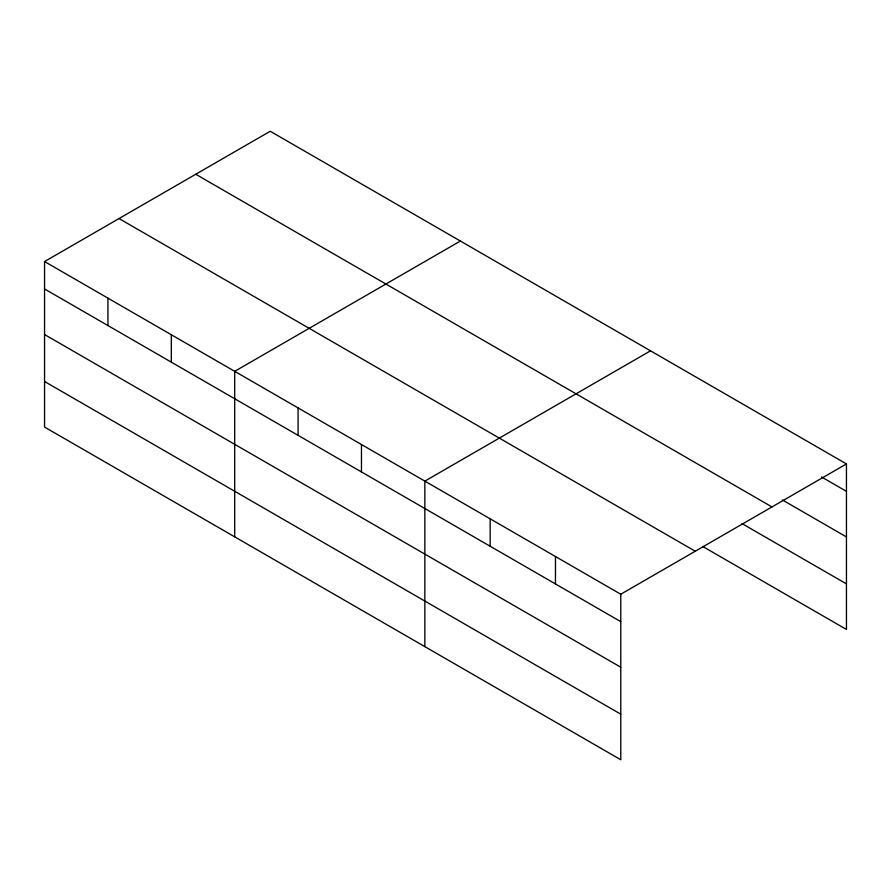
<?xml version="1.0" encoding="UTF-8"?>
<svg xmlns="http://www.w3.org/2000/svg" width="891" height="891" viewBox="0 0 891 891"><rect width="100%" height="100%" fill="white"/><g stroke="black" fill="none" stroke-linecap="round" stroke-linejoin="round"><path stroke-width="1.34" d="M44.55 261.553L620.771 594.23L620.771 759.745L44.55 427.067L44.55 261.553L270.229 131.255L846.45 463.933L846.45 629.447L702.776 546.506M460.38 241.038L234.701 371.335L234.701 536.85M650.53 350.82L424.851 481.118L424.851 646.632M620.771 594.23L846.45 463.933M821.513 476.952L846.45 491.353M782.331 499.907L846.45 536.928M195.753 174.257L771.974 506.934M741.958 523.552L846.45 583.883M119.026 218.551L695.247 551.228M44.55 288.962L620.771 621.651M44.55 334.537L620.771 667.214M44.55 381.493L620.771 714.17M555.472 556.53L555.472 583.939M490.161 518.818L490.161 546.239M361.468 444.52L361.468 471.94M298.084 407.933L298.084 435.343M171.317 334.738L171.317 362.158M107.934 298.14L107.934 325.56"/></g></svg>
